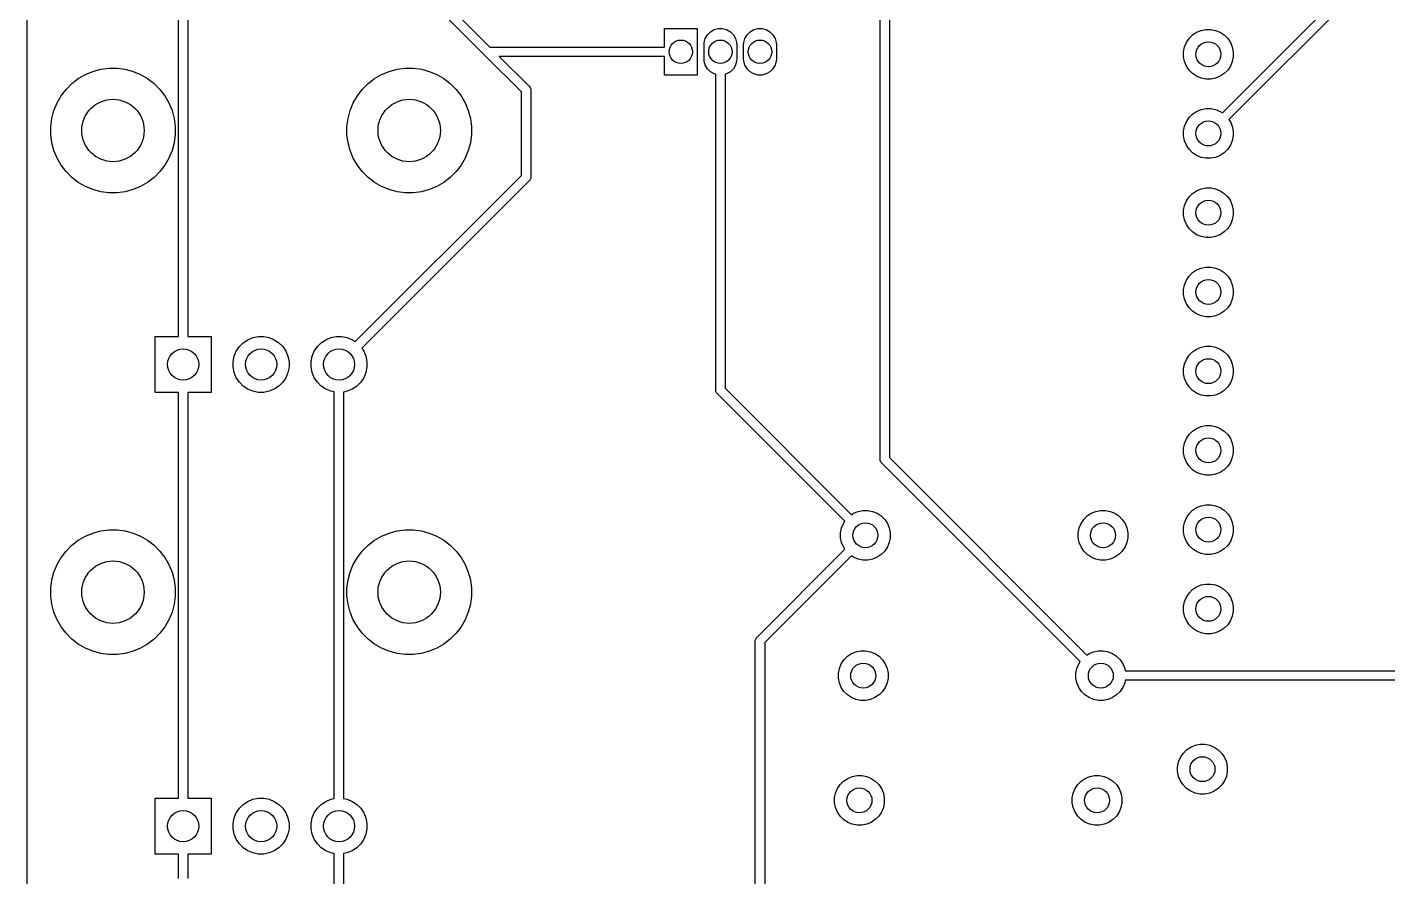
# Model space of a CAD drawing. Extents: x 119.8 to 199.8, y -185.2 to -95.2.
# Drawn here: x 119.76 to 163.39, y -148.11 to -120.88 of the extents above; entities that cross this region are included whole.
import ezdxf

# ---------------------------------------------------------------- set-up
doc = ezdxf.new("R2010")
doc.units = 0
doc.layers.add('BLACK', color=7, linetype='CONTINUOUS')

msp = doc.modelspace()

# ---------------------------------------------------------------- linework, layer by layer
at = {"layer": 'BLACK', "linetype": 'CONTINUOUS'}
for p, q in [((119.7556, -185.1644), (119.7556, -95.1644)), ((158.082426, -123.625441), (164.596641, -117.111226)), ((164.808773, -117.323358), (158.294558, -123.837573)), ((124.6082, -130.7894), (124.6082, -117.7894)), ((124.9082, -117.7894), (124.9082, -130.7894)), ((134.424534, -121.770466), (130.274175, -117.620107)), ((130.486307, -117.407975), (134.592732, -121.5144)), ((147.1056, -134.7344), (147.1056, -120.10313)), ((147.4056, -120.40313), (147.4056, -134.672268)), ((140.1906, -121.5144), (140.1906, -120.9144)), ((140.1906, -120.9144), (141.2406, -120.9144)), ((141.2406, -120.9144), (141.2406, -122.4144)), ((141.465091, -121.370874), (141.500563, -121.238491)), ((141.500563, -121.238491), (141.569089, -121.1198)), ((141.569089, -121.1198), (141.666, -121.022889)), ((141.666, -121.022889), (141.784691, -120.954363)), ((141.784691, -120.954363), (141.917074, -120.918891)), ((141.917074, -120.918891), (142.054126, -120.918891)), ((142.054126, -120.918891), (142.186509, -120.954363)), ((142.186509, -120.954363), (142.3052, -121.022889)), ((142.3052, -121.022889), (142.402111, -121.1198)), ((142.402111, -121.1198), (142.470637, -121.238491)), ((142.470637, -121.238491), (142.506109, -121.370874)), ((142.735091, -121.370874), (142.770563, -121.238491)), ((142.770563, -121.238491), (142.839089, -121.1198)), ((142.839089, -121.1198), (142.936, -121.022889)), ((142.936, -121.022889), (143.054691, -120.954363)), ((143.054691, -120.954363), (143.187074, -120.918891)), ((143.187074, -120.918891), (143.324126, -120.918891)), ((143.324126, -120.918891), (143.456509, -120.954363)), ((143.456509, -120.954363), (143.5752, -121.022889)), ((143.5752, -121.022889), (143.672111, -121.1198)), ((143.672111, -121.1198), (143.740637, -121.238491)), ((143.740637, -121.238491), (143.776109, -121.370874)), ((156.930063, -121.367283), (157.017192, -121.236885)), ((157.017192, -121.236885), (157.128085, -121.125992)), ((157.128085, -121.125992), (157.258483, -121.038863)), ((157.258483, -121.038863), (157.403372, -120.978848)), ((157.403372, -120.978848), (157.557186, -120.948252)), ((157.557186, -120.948252), (157.714014, -120.948252)), ((157.714014, -120.948252), (157.867828, -120.978848)), ((157.867828, -120.978848), (158.012717, -121.038863)), ((158.012717, -121.038863), (158.143115, -121.125992)), ((158.143115, -121.125992), (158.254008, -121.236885)), ((158.254008, -121.236885), (158.341137, -121.367283)), ((134.592732, -121.5144), (140.1906, -121.5144)), ((141.4606, -121.4394), (141.465091, -121.370874)), ((141.4606, -121.8894), (141.4606, -121.4394)), ((142.506109, -121.370874), (142.5106, -121.4394)), ((142.5106, -121.4394), (142.5106, -121.8894)), ((142.7306, -121.4394), (142.735091, -121.370874)), ((142.7306, -121.8894), (142.7306, -121.4394)), ((143.776109, -121.370874), (143.7806, -121.4394)), ((143.7806, -121.4394), (143.7806, -121.8894)), ((156.839452, -121.665986), (156.870048, -121.512172)), ((156.839452, -121.822814), (156.839452, -121.665986)), ((156.870048, -121.512172), (156.930063, -121.367283)), ((158.341137, -121.367283), (158.401152, -121.512172)), ((158.401152, -121.512172), (158.431748, -121.665986)), ((158.431748, -121.665986), (158.431748, -121.822814)), ((135.6056, -122.951532), (134.424534, -121.770466)), ((140.1906, -121.8144), (134.892732, -121.8144)), ((134.892732, -121.8144), (135.861666, -122.783334)), ((140.1906, -122.4144), (140.1906, -121.8144)), ((141.465091, -121.957926), (141.4606, -121.8894)), ((141.500563, -122.090309), (141.465091, -121.957926)), ((141.569089, -122.209), (141.500563, -122.090309)), ((142.470637, -122.090309), (142.402111, -122.209)), ((142.506109, -121.957926), (142.470637, -122.090309)), ((142.5106, -121.8894), (142.506109, -121.957926)), ((142.735091, -121.957926), (142.7306, -121.8894)), ((142.770563, -122.090309), (142.735091, -121.957926)), ((142.839089, -122.209), (142.770563, -122.090309)), ((143.740637, -122.090309), (143.672111, -122.209)), ((143.776109, -121.957926), (143.740637, -122.090309)), ((143.7806, -121.8894), (143.776109, -121.957926)), ((156.870048, -121.976628), (156.839452, -121.822814)), ((156.930063, -122.121517), (156.870048, -121.976628)), ((157.017192, -122.251915), (156.930063, -122.121517)), ((158.341137, -122.121517), (158.254008, -122.251915)), ((158.401152, -121.976628), (158.341137, -122.121517)), ((158.431748, -121.822814), (158.401152, -121.976628)), ((121.186908, -122.68572), (121.39446, -122.526461)), ((121.39446, -122.526461), (121.621023, -122.395655)), ((121.621023, -122.395655), (121.862721, -122.29554)), ((121.862721, -122.29554), (122.115419, -122.227829)), ((122.115419, -122.227829), (122.374794, -122.193682)), ((122.374794, -122.193682), (122.636406, -122.193682)), ((122.636406, -122.193682), (122.895781, -122.227829)), ((122.895781, -122.227829), (123.148479, -122.29554)), ((123.148479, -122.29554), (123.390177, -122.395655)), ((123.390177, -122.395655), (123.61674, -122.526461)), ((123.61674, -122.526461), (123.824292, -122.68572)), ((130.686908, -122.68572), (130.89446, -122.526461)), ((130.89446, -122.526461), (131.121023, -122.395655)), ((131.121023, -122.395655), (131.362721, -122.29554)), ((131.362721, -122.29554), (131.615419, -122.227829)), ((131.615419, -122.227829), (131.874794, -122.193682)), ((131.874794, -122.193682), (132.136406, -122.193682)), ((132.136406, -122.193682), (132.395781, -122.227829)), ((132.395781, -122.227829), (132.648479, -122.29554)), ((132.648479, -122.29554), (132.890177, -122.395655)), ((132.890177, -122.395655), (133.11674, -122.526461)), ((133.11674, -122.526461), (133.324292, -122.68572)), ((141.2406, -122.4144), (140.1906, -122.4144)), ((141.666, -122.305911), (141.569089, -122.209)), ((141.784691, -122.374437), (141.666, -122.305911)), ((141.8356, -122.388078), (141.784691, -122.374437)), ((141.8356, -132.5144), (141.8356, -122.388078)), ((142.186509, -122.374437), (142.1356, -122.388078)), ((142.1356, -122.388078), (142.1356, -132.452268)), ((142.3052, -122.305911), (142.186509, -122.374437)), ((142.402111, -122.209), (142.3052, -122.305911)), ((142.936, -122.305911), (142.839089, -122.209)), ((143.054691, -122.374437), (142.936, -122.305911)), ((143.187074, -122.409909), (143.054691, -122.374437)), ((143.324126, -122.409909), (143.187074, -122.409909)), ((143.456509, -122.374437), (143.324126, -122.409909)), ((143.5752, -122.305911), (143.456509, -122.374437)), ((143.672111, -122.209), (143.5752, -122.305911)), ((157.128085, -122.362808), (157.017192, -122.251915)), ((157.258483, -122.449937), (157.128085, -122.362808)), ((157.403372, -122.509952), (157.258483, -122.449937)), ((157.557186, -122.540548), (157.403372, -122.509952)), ((157.714014, -122.540548), (157.557186, -122.540548)), ((157.867828, -122.509952), (157.714014, -122.540548)), ((158.012717, -122.449937), (157.867828, -122.509952)), ((158.143115, -122.362808), (158.012717, -122.449937)), ((158.254008, -122.251915), (158.143115, -122.362808)), ((120.842661, -123.07826), (121.00192, -122.870708)), ((121.00192, -122.870708), (121.186908, -122.68572)), ((123.824292, -122.68572), (124.00928, -122.870708)), ((124.00928, -122.870708), (124.168539, -123.07826)), ((130.342661, -123.07826), (130.50192, -122.870708)), ((130.50192, -122.870708), (130.686908, -122.68572)), ((133.324292, -122.68572), (133.50928, -122.870708)), ((133.50928, -122.870708), (133.668539, -123.07826)), ((135.6056, -125.627268), (135.6056, -122.951532)), ((135.861666, -122.783334), (135.880321, -122.806065)), ((135.880321, -122.806065), (135.89344, -122.837739)), ((135.89344, -122.837739), (135.902718, -122.860136)), ((135.902718, -122.860136), (135.9056, -122.8894)), ((135.9056, -122.8894), (135.9056, -125.6894)), ((120.61174, -123.546521), (120.711855, -123.304823)), ((120.711855, -123.304823), (120.842661, -123.07826)), ((124.168539, -123.07826), (124.299345, -123.304823)), ((124.299345, -123.304823), (124.39946, -123.546521)), ((130.11174, -123.546521), (130.211855, -123.304823)), ((130.211855, -123.304823), (130.342661, -123.07826)), ((133.668539, -123.07826), (133.799345, -123.304823)), ((133.799345, -123.304823), (133.89946, -123.546521)), ((120.509882, -124.058594), (120.544029, -123.799219)), ((120.544029, -123.799219), (120.61174, -123.546521)), ((124.39946, -123.546521), (124.467171, -123.799219)), ((124.467171, -123.799219), (124.501318, -124.058594)), ((130.009882, -124.058594), (130.044029, -123.799219)), ((130.044029, -123.799219), (130.11174, -123.546521)), ((133.89946, -123.546521), (133.967171, -123.799219)), ((133.967171, -123.799219), (134.001318, -124.058594)), ((156.870048, -124.052172), (156.930063, -123.907283)), ((156.930063, -123.907283), (157.017192, -123.776885)), ((157.017192, -123.776885), (157.128085, -123.665992)), ((157.128085, -123.665992), (157.258483, -123.578863)), ((157.258483, -123.578863), (157.403372, -123.518848)), ((157.403372, -123.518848), (157.557186, -123.488252)), ((157.557186, -123.488252), (157.714014, -123.488252)), ((157.714014, -123.488252), (157.867828, -123.518848)), ((157.867828, -123.518848), (158.012717, -123.578863)), ((158.012717, -123.578863), (158.082426, -123.625441)), ((158.294558, -123.837573), (158.341137, -123.907283)), ((158.341137, -123.907283), (158.401152, -124.052172)), ((120.509882, -124.320206), (120.509882, -124.058594)), ((120.544029, -124.579581), (120.509882, -124.320206)), ((124.501318, -124.320206), (124.467171, -124.579581)), ((124.501318, -124.058594), (124.501318, -124.320206)), ((130.009882, -124.320206), (130.009882, -124.058594)), ((130.044029, -124.579581), (130.009882, -124.320206)), ((134.001318, -124.320206), (133.967171, -124.579581)), ((134.001318, -124.058594), (134.001318, -124.320206)), ((156.839452, -124.205986), (156.870048, -124.052172)), ((156.839452, -124.362814), (156.839452, -124.205986)), ((158.401152, -124.052172), (158.431748, -124.205986)), ((158.431748, -124.205986), (158.431748, -124.362814)), ((120.61174, -124.832279), (120.544029, -124.579581)), ((124.467171, -124.579581), (124.39946, -124.832279)), ((130.11174, -124.832279), (130.044029, -124.579581)), ((133.967171, -124.579581), (133.89946, -124.832279)), ((156.870048, -124.516628), (156.839452, -124.362814)), ((156.930063, -124.661517), (156.870048, -124.516628)), ((157.017192, -124.791915), (156.930063, -124.661517)), ((158.341137, -124.661517), (158.254008, -124.791915)), ((158.401152, -124.516628), (158.341137, -124.661517)), ((158.431748, -124.362814), (158.401152, -124.516628)), ((120.711855, -125.073977), (120.61174, -124.832279)), ((120.842661, -125.30054), (120.711855, -125.073977)), ((124.299345, -125.073977), (124.168539, -125.30054)), ((124.39946, -124.832279), (124.299345, -125.073977)), ((130.211855, -125.073977), (130.11174, -124.832279)), ((130.342661, -125.30054), (130.211855, -125.073977)), ((133.799345, -125.073977), (133.668539, -125.30054)), ((133.89946, -124.832279), (133.799345, -125.073977)), ((157.128085, -124.902808), (157.017192, -124.791915)), ((157.258483, -124.989937), (157.128085, -124.902808)), ((157.403372, -125.049952), (157.258483, -124.989937)), ((157.557186, -125.080548), (157.403372, -125.049952)), ((157.714014, -125.080548), (157.557186, -125.080548)), ((157.867828, -125.049952), (157.714014, -125.080548)), ((158.012717, -124.989937), (157.867828, -125.049952)), ((158.143115, -124.902808), (158.012717, -124.989937)), ((158.254008, -124.791915), (158.143115, -124.902808)), ((121.00192, -125.508092), (120.842661, -125.30054)), ((121.186908, -125.69308), (121.00192, -125.508092)), ((124.00928, -125.508092), (123.824292, -125.69308)), ((124.168539, -125.30054), (124.00928, -125.508092)), ((130.274175, -130.958692), (135.6056, -125.627268)), ((130.50192, -125.508092), (130.342661, -125.30054)), ((130.686908, -125.69308), (130.50192, -125.508092)), ((133.50928, -125.508092), (133.324292, -125.69308)), ((133.668539, -125.30054), (133.50928, -125.508092)), ((121.39446, -125.852339), (121.186908, -125.69308)), ((121.621023, -125.983145), (121.39446, -125.852339)), ((121.862721, -126.08326), (121.621023, -125.983145)), ((122.115419, -126.150971), (121.862721, -126.08326)), ((123.148479, -126.08326), (122.895781, -126.150971)), ((123.390177, -125.983145), (123.148479, -126.08326)), ((123.61674, -125.852339), (123.390177, -125.983145)), ((123.824292, -125.69308), (123.61674, -125.852339)), ((135.861666, -125.795466), (130.486307, -131.170824)), ((130.89446, -125.852339), (130.686908, -125.69308)), ((131.121023, -125.983145), (130.89446, -125.852339)), ((131.362721, -126.08326), (131.121023, -125.983145)), ((131.615419, -126.150971), (131.362721, -126.08326)), ((132.648479, -126.08326), (132.395781, -126.150971)), ((132.890177, -125.983145), (132.648479, -126.08326)), ((133.11674, -125.852339), (132.890177, -125.983145)), ((133.324292, -125.69308), (133.11674, -125.852339)), ((135.880321, -125.772736), (135.861666, -125.795466)), ((135.902718, -125.718663), (135.880321, -125.772736)), ((135.9056, -125.6894), (135.902718, -125.718663)), ((157.258483, -126.118863), (157.403372, -126.058848)), ((157.403372, -126.058848), (157.557186, -126.028252)), ((157.557186, -126.028252), (157.714014, -126.028252)), ((157.714014, -126.028252), (157.867828, -126.058848)), ((157.867828, -126.058848), (158.012717, -126.118863)), ((122.374794, -126.185118), (122.115419, -126.150971)), ((122.636406, -126.185118), (122.374794, -126.185118)), ((122.895781, -126.150971), (122.636406, -126.185118)), ((131.874794, -126.185118), (131.615419, -126.150971)), ((132.136406, -126.185118), (131.874794, -126.185118)), ((132.395781, -126.150971), (132.136406, -126.185118)), ((156.870048, -126.592172), (156.930063, -126.447283)), ((156.930063, -126.447283), (157.017192, -126.316885)), ((157.017192, -126.316885), (157.128085, -126.205992)), ((157.128085, -126.205992), (157.258483, -126.118863)), ((158.012717, -126.118863), (158.143115, -126.205992)), ((158.143115, -126.205992), (158.254008, -126.316885)), ((158.254008, -126.316885), (158.341137, -126.447283)), ((158.341137, -126.447283), (158.401152, -126.592172)), ((156.839452, -126.745986), (156.870048, -126.592172)), ((156.839452, -126.902814), (156.839452, -126.745986)), ((156.870048, -127.056628), (156.839452, -126.902814)), ((158.401152, -126.592172), (158.431748, -126.745986)), ((158.431748, -126.902814), (158.401152, -127.056628)), ((158.431748, -126.745986), (158.431748, -126.902814)), ((156.930063, -127.201517), (156.870048, -127.056628)), ((157.017192, -127.331915), (156.930063, -127.201517)), ((157.128085, -127.442808), (157.017192, -127.331915)), ((158.254008, -127.331915), (158.143115, -127.442808)), ((158.341137, -127.201517), (158.254008, -127.331915)), ((158.401152, -127.056628), (158.341137, -127.201517)), ((157.258483, -127.529937), (157.128085, -127.442808)), ((157.403372, -127.589952), (157.258483, -127.529937)), ((157.557186, -127.620548), (157.403372, -127.589952)), ((157.714014, -127.620548), (157.557186, -127.620548)), ((157.867828, -127.589952), (157.714014, -127.620548)), ((158.012717, -127.529937), (157.867828, -127.589952)), ((158.143115, -127.442808), (158.012717, -127.529937)), ((157.128085, -128.745992), (157.258483, -128.658863)), ((157.258483, -128.658863), (157.403372, -128.598848)), ((157.403372, -128.598848), (157.557186, -128.568252)), ((157.557186, -128.568252), (157.714014, -128.568252)), ((157.714014, -128.568252), (157.867828, -128.598848)), ((157.867828, -128.598848), (158.012717, -128.658863)), ((158.012717, -128.658863), (158.143115, -128.745992)), ((156.839452, -129.285986), (156.870048, -129.132172)), ((156.870048, -129.132172), (156.930063, -128.987283)), ((156.930063, -128.987283), (157.017192, -128.856885)), ((157.017192, -128.856885), (157.128085, -128.745992)), ((158.143115, -128.745992), (158.254008, -128.856885)), ((158.254008, -128.856885), (158.341137, -128.987283)), ((158.341137, -128.987283), (158.401152, -129.132172)), ((158.401152, -129.132172), (158.431748, -129.285986)), ((156.839452, -129.442814), (156.839452, -129.285986)), ((156.870048, -129.596628), (156.839452, -129.442814)), ((158.431748, -129.442814), (158.401152, -129.596628)), ((158.431748, -129.285986), (158.431748, -129.442814)), ((156.930063, -129.741517), (156.870048, -129.596628)), ((157.017192, -129.871915), (156.930063, -129.741517)), ((157.128085, -129.982808), (157.017192, -129.871915)), ((157.258483, -130.069937), (157.128085, -129.982808)), ((158.143115, -129.982808), (158.012717, -130.069937)), ((158.254008, -129.871915), (158.143115, -129.982808)), ((158.341137, -129.741517), (158.254008, -129.871915)), ((158.401152, -129.596628), (158.341137, -129.741517)), ((157.403372, -130.129952), (157.258483, -130.069937)), ((157.557186, -130.160548), (157.403372, -130.129952)), ((157.714014, -130.160548), (157.557186, -130.160548)), ((157.867828, -130.129952), (157.714014, -130.160548)), ((158.012717, -130.069937), (157.867828, -130.129952)), ((123.8556, -132.5894), (123.8556, -130.7894)), ((123.8556, -130.7894), (124.6082, -130.7894)), ((124.9082, -130.7894), (125.6556, -130.7894)), ((125.6556, -130.7894), (125.6556, -132.5894)), ((126.684646, -130.993691), (126.831343, -130.895671)), ((126.831343, -130.895671), (126.994344, -130.828154)), ((126.994344, -130.828154), (127.167385, -130.793734)), ((127.167385, -130.793734), (127.343815, -130.793734)), ((127.343815, -130.793734), (127.516856, -130.828154)), ((127.516856, -130.828154), (127.679857, -130.895671)), ((127.679857, -130.895671), (127.826554, -130.993691)), ((129.184646, -130.993691), (129.331343, -130.895671)), ((129.331343, -130.895671), (129.494344, -130.828154)), ((129.494344, -130.828154), (129.667385, -130.793734)), ((129.667385, -130.793734), (129.843815, -130.793734)), ((129.843815, -130.793734), (130.016856, -130.828154)), ((130.016856, -130.828154), (130.179857, -130.895671)), ((130.179857, -130.895671), (130.274175, -130.958692)), ((126.394354, -131.428144), (126.461871, -131.265143)), ((126.461871, -131.265143), (126.559891, -131.118446)), ((126.559891, -131.118446), (126.684646, -130.993691)), ((127.826554, -130.993691), (127.951309, -131.118446)), ((127.951309, -131.118446), (128.049329, -131.265143)), ((128.049329, -131.265143), (128.116846, -131.428144)), ((128.894354, -131.428144), (128.961871, -131.265143)), ((128.961871, -131.265143), (129.059891, -131.118446)), ((129.059891, -131.118446), (129.184646, -130.993691)), ((130.486307, -131.170824), (130.549329, -131.265143)), ((130.549329, -131.265143), (130.616846, -131.428144)), ((157.017192, -131.396885), (157.128085, -131.285992)), ((157.128085, -131.285992), (157.258483, -131.198863)), ((157.258483, -131.198863), (157.403372, -131.138848)), ((157.403372, -131.138848), (157.557186, -131.108252)), ((157.557186, -131.108252), (157.714014, -131.108252)), ((157.714014, -131.108252), (157.867828, -131.138848)), ((157.867828, -131.138848), (158.012717, -131.198863)), ((158.012717, -131.198863), (158.143115, -131.285992)), ((158.143115, -131.285992), (158.254008, -131.396885)), ((126.359934, -131.601185), (126.394354, -131.428144)), ((126.359934, -131.777615), (126.359934, -131.601185)), ((128.116846, -131.428144), (128.151266, -131.601185)), ((128.151266, -131.601185), (128.151266, -131.777615)), ((128.859934, -131.601185), (128.894354, -131.428144)), ((128.859934, -131.777615), (128.859934, -131.601185)), ((130.616846, -131.428144), (130.651266, -131.601185)), ((130.651266, -131.601185), (130.651266, -131.777615)), ((156.839452, -131.825986), (156.870048, -131.672172)), ((156.870048, -131.672172), (156.930063, -131.527283)), ((156.930063, -131.527283), (157.017192, -131.396885)), ((158.254008, -131.396885), (158.341137, -131.527283)), ((158.341137, -131.527283), (158.401152, -131.672172)), ((158.401152, -131.672172), (158.431748, -131.825986)), ((126.394354, -131.950656), (126.359934, -131.777615)), ((126.461871, -132.113657), (126.394354, -131.950656)), ((126.559891, -132.260354), (126.461871, -132.113657)), ((128.049329, -132.113657), (127.951309, -132.260354)), ((128.116846, -131.950656), (128.049329, -132.113657)), ((128.151266, -131.777615), (128.116846, -131.950656)), ((128.894354, -131.950656), (128.859934, -131.777615)), ((128.961871, -132.113657), (128.894354, -131.950656)), ((129.059891, -132.260354), (128.961871, -132.113657)), ((130.549329, -132.113657), (130.451309, -132.260354)), ((130.616846, -131.950656), (130.549329, -132.113657)), ((130.651266, -131.777615), (130.616846, -131.950656)), ((156.839452, -131.982814), (156.839452, -131.825986)), ((156.870048, -132.136628), (156.839452, -131.982814)), ((156.930063, -132.281517), (156.870048, -132.136628)), ((158.401152, -132.136628), (158.341137, -132.281517)), ((158.431748, -131.982814), (158.401152, -132.136628)), ((158.431748, -131.825986), (158.431748, -131.982814)), ((124.6082, -132.5894), (123.8556, -132.5894)), ((124.6082, -145.5894), (124.6082, -132.5894)), ((125.6556, -132.5894), (124.9082, -132.5894)), ((124.9082, -132.5894), (124.9082, -145.5894)), ((126.684646, -132.385109), (126.559891, -132.260354)), ((126.831343, -132.483129), (126.684646, -132.385109)), ((126.994344, -132.550646), (126.831343, -132.483129)), ((127.167385, -132.585066), (126.994344, -132.550646)), ((127.343815, -132.585066), (127.167385, -132.585066)), ((127.516856, -132.550646), (127.343815, -132.585066)), ((127.679857, -132.483129), (127.516856, -132.550646)), ((127.826554, -132.385109), (127.679857, -132.483129)), ((127.951309, -132.260354), (127.826554, -132.385109)), ((129.184646, -132.385109), (129.059891, -132.260354)), ((129.331343, -132.483129), (129.184646, -132.385109)), ((129.494344, -132.550646), (129.331343, -132.483129)), ((129.603, -132.572259), (129.494344, -132.550646)), ((129.603, -145.60654), (129.603, -132.572259)), ((130.016856, -132.550646), (129.903, -132.573293)), ((129.903, -132.573293), (129.903, -145.605506)), ((130.179857, -132.483129), (130.016856, -132.550646)), ((130.326554, -132.385109), (130.179857, -132.483129)), ((130.451309, -132.260354), (130.326554, -132.385109)), ((141.838482, -132.543663), (141.8356, -132.5144)), ((141.860879, -132.597735), (141.838482, -132.543663)), ((141.879534, -132.620466), (141.860879, -132.597735)), ((145.976641, -136.717573), (141.879534, -132.620466)), ((142.1356, -132.452268), (146.188773, -136.505441)), ((157.017192, -132.411915), (156.930063, -132.281517)), ((157.128085, -132.522808), (157.017192, -132.411915)), ((157.258483, -132.609937), (157.128085, -132.522808)), ((157.403372, -132.669952), (157.258483, -132.609937)), ((158.012717, -132.609937), (157.867828, -132.669952)), ((158.143115, -132.522808), (158.012717, -132.609937)), ((158.254008, -132.411915), (158.143115, -132.522808)), ((158.341137, -132.281517), (158.254008, -132.411915)), ((157.557186, -132.700548), (157.403372, -132.669952)), ((157.714014, -132.700548), (157.557186, -132.700548)), ((157.867828, -132.669952), (157.714014, -132.700548)), ((156.930063, -134.067283), (157.017192, -133.936885)), ((157.017192, -133.936885), (157.128085, -133.825992)), ((157.128085, -133.825992), (157.258483, -133.738863)), ((157.258483, -133.738863), (157.403372, -133.678848)), ((157.403372, -133.678848), (157.557186, -133.648252)), ((157.557186, -133.648252), (157.714014, -133.648252)), ((157.714014, -133.648252), (157.867828, -133.678848)), ((157.867828, -133.678848), (158.012717, -133.738863)), ((158.012717, -133.738863), (158.143115, -133.825992)), ((158.143115, -133.825992), (158.254008, -133.936885)), ((158.254008, -133.936885), (158.341137, -134.067283)), ((156.839452, -134.365986), (156.870048, -134.212172)), ((156.839452, -134.522814), (156.839452, -134.365986)), ((156.870048, -134.212172), (156.930063, -134.067283)), ((158.341137, -134.067283), (158.401152, -134.212172)), ((158.401152, -134.212172), (158.431748, -134.365986)), ((158.431748, -134.365986), (158.431748, -134.522814)), ((147.108482, -134.763663), (147.1056, -134.7344)), ((147.130879, -134.817735), (147.108482, -134.763663)), ((147.149534, -134.840466), (147.130879, -134.817735)), ((147.4056, -134.672268), (153.738773, -141.005441)), ((156.870048, -134.676628), (156.839452, -134.522814)), ((156.930063, -134.821517), (156.870048, -134.676628)), ((157.017192, -134.951915), (156.930063, -134.821517)), ((158.341137, -134.821517), (158.254008, -134.951915)), ((158.401152, -134.676628), (158.341137, -134.821517)), ((158.431748, -134.522814), (158.401152, -134.676628)), ((153.526641, -141.217573), (147.149534, -134.840466)), ((157.128085, -135.062808), (157.017192, -134.951915)), ((157.258483, -135.149937), (157.128085, -135.062808)), ((157.403372, -135.209952), (157.258483, -135.149937)), ((157.557186, -135.240548), (157.403372, -135.209952)), ((157.714014, -135.240548), (157.557186, -135.240548)), ((157.867828, -135.209952), (157.714014, -135.240548)), ((158.012717, -135.149937), (157.867828, -135.209952)), ((158.143115, -135.062808), (158.012717, -135.149937)), ((158.254008, -134.951915), (158.143115, -135.062808)), ((146.188773, -136.505441), (146.258483, -136.458863)), ((146.258483, -136.458863), (146.403372, -136.398848)), ((146.403372, -136.398848), (146.557186, -136.368252)), ((146.557186, -136.368252), (146.714014, -136.368252)), ((146.714014, -136.368252), (146.867828, -136.398848)), ((146.867828, -136.398848), (147.012717, -136.458863)), ((147.012717, -136.458863), (147.143115, -136.545992)), ((147.143115, -136.545992), (147.254008, -136.656885)), ((153.637192, -136.656885), (153.748085, -136.545992)), ((153.748085, -136.545992), (153.878483, -136.458863)), ((153.878483, -136.458863), (154.023372, -136.398848)), ((154.023372, -136.398848), (154.177186, -136.368252)), ((154.177186, -136.368252), (154.334014, -136.368252)), ((154.334014, -136.368252), (154.487828, -136.398848)), ((154.487828, -136.398848), (154.632717, -136.458863)), ((154.632717, -136.458863), (154.763115, -136.545992)), ((154.763115, -136.545992), (154.874008, -136.656885)), ((156.930063, -136.607283), (157.017192, -136.476885)), ((157.017192, -136.476885), (157.128085, -136.365992)), ((157.128085, -136.365992), (157.258483, -136.278863)), ((157.258483, -136.278863), (157.403372, -136.218848)), ((157.403372, -136.218848), (157.557186, -136.188252)), ((157.557186, -136.188252), (157.714014, -136.188252)), ((157.714014, -136.188252), (157.867828, -136.218848)), ((157.867828, -136.218848), (158.012717, -136.278863)), ((158.012717, -136.278863), (158.143115, -136.365992)), ((158.143115, -136.365992), (158.254008, -136.476885)), ((158.254008, -136.476885), (158.341137, -136.607283)), ((122.115419, -137.027829), (122.374794, -136.993682)), ((122.374794, -136.993682), (122.636406, -136.993682)), ((122.636406, -136.993682), (122.895781, -137.027829)), ((131.615419, -137.027829), (131.874794, -136.993682)), ((131.874794, -136.993682), (132.136406, -136.993682)), ((132.136406, -136.993682), (132.395781, -137.027829)), ((145.839452, -137.085986), (145.870048, -136.932172)), ((145.870048, -136.932172), (145.930063, -136.787283)), ((145.930063, -136.787283), (145.976641, -136.717573)), ((147.254008, -136.656885), (147.341137, -136.787283)), ((147.341137, -136.787283), (147.401152, -136.932172)), ((147.401152, -136.932172), (147.431748, -137.085986)), ((153.459452, -137.085986), (153.490048, -136.932172)), ((153.490048, -136.932172), (153.550063, -136.787283)), ((153.550063, -136.787283), (153.637192, -136.656885)), ((154.874008, -136.656885), (154.961137, -136.787283)), ((154.961137, -136.787283), (155.021152, -136.932172)), ((155.021152, -136.932172), (155.051748, -137.085986)), ((156.839452, -136.905986), (156.870048, -136.752172)), ((156.839452, -137.062814), (156.839452, -136.905986)), ((156.870048, -136.752172), (156.930063, -136.607283)), ((158.341137, -136.607283), (158.401152, -136.752172)), ((158.401152, -136.752172), (158.431748, -136.905986)), ((158.431748, -136.905986), (158.431748, -137.062814)), ((121.186908, -137.48572), (121.39446, -137.326461)), ((121.39446, -137.326461), (121.621023, -137.195655)), ((121.621023, -137.195655), (121.862721, -137.09554)), ((121.862721, -137.09554), (122.115419, -137.027829)), ((122.895781, -137.027829), (123.148479, -137.09554)), ((123.148479, -137.09554), (123.390177, -137.195655)), ((123.390177, -137.195655), (123.61674, -137.326461)), ((123.61674, -137.326461), (123.824292, -137.48572)), ((130.686908, -137.48572), (130.89446, -137.326461)), ((130.89446, -137.326461), (131.121023, -137.195655)), ((131.121023, -137.195655), (131.362721, -137.09554)), ((131.362721, -137.09554), (131.615419, -137.027829)), ((132.395781, -137.027829), (132.648479, -137.09554)), ((132.648479, -137.09554), (132.890177, -137.195655)), ((132.890177, -137.195655), (133.11674, -137.326461)), ((133.11674, -137.326461), (133.324292, -137.48572)), ((145.839452, -137.242814), (145.839452, -137.085986)), ((145.870048, -137.396628), (145.839452, -137.242814)), ((145.930063, -137.541517), (145.870048, -137.396628)), ((147.401152, -137.396628), (147.341137, -137.541517)), ((147.431748, -137.242814), (147.401152, -137.396628)), ((147.431748, -137.085986), (147.431748, -137.242814)), ((153.459452, -137.242814), (153.459452, -137.085986)), ((153.490048, -137.396628), (153.459452, -137.242814)), ((153.550063, -137.541517), (153.490048, -137.396628)), ((155.021152, -137.396628), (154.961137, -137.541517)), ((155.051748, -137.242814), (155.021152, -137.396628)), ((155.051748, -137.085986), (155.051748, -137.242814)), ((156.870048, -137.216628), (156.839452, -137.062814)), ((156.930063, -137.361517), (156.870048, -137.216628)), ((157.017192, -137.491915), (156.930063, -137.361517)), ((158.341137, -137.361517), (158.254008, -137.491915)), ((158.401152, -137.216628), (158.341137, -137.361517)), ((158.431748, -137.062814), (158.401152, -137.216628)), ((120.711855, -138.104823), (120.842661, -137.87826)), ((120.842661, -137.87826), (121.00192, -137.670708)), ((121.00192, -137.670708), (121.186908, -137.48572)), ((123.824292, -137.48572), (124.00928, -137.670708)), ((124.00928, -137.670708), (124.168539, -137.87826)), ((124.168539, -137.87826), (124.299345, -138.104823)), ((130.211855, -138.104823), (130.342661, -137.87826)), ((130.342661, -137.87826), (130.50192, -137.670708)), ((130.50192, -137.670708), (130.686908, -137.48572)), ((133.324292, -137.48572), (133.50928, -137.670708)), ((133.50928, -137.670708), (133.668539, -137.87826)), ((133.668539, -137.87826), (133.799345, -138.104823)), ((143.149534, -140.438334), (145.976641, -137.611226)), ((146.188773, -137.823358), (143.4056, -140.606532)), ((145.976641, -137.611226), (145.930063, -137.541517)), ((146.258483, -137.869937), (146.188773, -137.823358)), ((146.403372, -137.929952), (146.258483, -137.869937)), ((147.012717, -137.869937), (146.867828, -137.929952)), ((147.143115, -137.782808), (147.012717, -137.869937)), ((147.254008, -137.671915), (147.143115, -137.782808)), ((147.341137, -137.541517), (147.254008, -137.671915)), ((153.637192, -137.671915), (153.550063, -137.541517)), ((153.748085, -137.782808), (153.637192, -137.671915)), ((153.878483, -137.869937), (153.748085, -137.782808)), ((154.023372, -137.929952), (153.878483, -137.869937)), ((154.632717, -137.869937), (154.487828, -137.929952)), ((154.763115, -137.782808), (154.632717, -137.869937)), ((154.874008, -137.671915), (154.763115, -137.782808)), ((154.961137, -137.541517), (154.874008, -137.671915)), ((157.128085, -137.602808), (157.017192, -137.491915)), ((157.258483, -137.689937), (157.128085, -137.602808)), ((157.403372, -137.749952), (157.258483, -137.689937)), ((157.557186, -137.780548), (157.403372, -137.749952)), ((157.714014, -137.780548), (157.557186, -137.780548)), ((157.867828, -137.749952), (157.714014, -137.780548)), ((158.012717, -137.689937), (157.867828, -137.749952)), ((158.143115, -137.602808), (158.012717, -137.689937)), ((158.254008, -137.491915), (158.143115, -137.602808)), ((120.61174, -138.346521), (120.711855, -138.104823)), ((124.299345, -138.104823), (124.39946, -138.346521)), ((130.11174, -138.346521), (130.211855, -138.104823)), ((133.799345, -138.104823), (133.89946, -138.346521)), ((146.557186, -137.960548), (146.403372, -137.929952)), ((146.714014, -137.960548), (146.557186, -137.960548)), ((146.867828, -137.929952), (146.714014, -137.960548)), ((154.177186, -137.960548), (154.023372, -137.929952)), ((154.334014, -137.960548), (154.177186, -137.960548)), ((154.487828, -137.929952), (154.334014, -137.960548)), ((120.509882, -138.858594), (120.544029, -138.599219)), ((120.544029, -138.599219), (120.61174, -138.346521)), ((124.39946, -138.346521), (124.467171, -138.599219)), ((124.467171, -138.599219), (124.501318, -138.858594)), ((130.009882, -138.858594), (130.044029, -138.599219)), ((130.044029, -138.599219), (130.11174, -138.346521)), ((133.89946, -138.346521), (133.967171, -138.599219)), ((133.967171, -138.599219), (134.001318, -138.858594)), ((157.403372, -138.758848), (157.557186, -138.728252)), ((157.557186, -138.728252), (157.714014, -138.728252)), ((157.714014, -138.728252), (157.867828, -138.758848)), ((120.509882, -139.120206), (120.509882, -138.858594)), ((120.544029, -139.379581), (120.509882, -139.120206)), ((124.501318, -139.120206), (124.467171, -139.379581)), ((124.501318, -138.858594), (124.501318, -139.120206)), ((130.009882, -139.120206), (130.009882, -138.858594)), ((130.044029, -139.379581), (130.009882, -139.120206)), ((134.001318, -139.120206), (133.967171, -139.379581)), ((134.001318, -138.858594), (134.001318, -139.120206)), ((156.870048, -139.292172), (156.930063, -139.147283)), ((156.930063, -139.147283), (157.017192, -139.016885)), ((157.017192, -139.016885), (157.128085, -138.905992)), ((157.128085, -138.905992), (157.258483, -138.818863)), ((157.258483, -138.818863), (157.403372, -138.758848)), ((157.867828, -138.758848), (158.012717, -138.818863)), ((158.012717, -138.818863), (158.143115, -138.905992)), ((158.143115, -138.905992), (158.254008, -139.016885)), ((158.254008, -139.016885), (158.341137, -139.147283)), ((158.341137, -139.147283), (158.401152, -139.292172)), ((120.61174, -139.632279), (120.544029, -139.379581)), ((124.467171, -139.379581), (124.39946, -139.632279)), ((130.11174, -139.632279), (130.044029, -139.379581)), ((133.967171, -139.379581), (133.89946, -139.632279)), ((156.839452, -139.445986), (156.870048, -139.292172)), ((156.839452, -139.602814), (156.839452, -139.445986)), ((156.870048, -139.756628), (156.839452, -139.602814)), ((158.401152, -139.292172), (158.431748, -139.445986)), ((158.431748, -139.602814), (158.401152, -139.756628)), ((158.431748, -139.445986), (158.431748, -139.602814)), ((120.711855, -139.873977), (120.61174, -139.632279)), ((120.842661, -140.10054), (120.711855, -139.873977)), ((124.299345, -139.873977), (124.168539, -140.10054)), ((124.39946, -139.632279), (124.299345, -139.873977)), ((130.211855, -139.873977), (130.11174, -139.632279)), ((130.342661, -140.10054), (130.211855, -139.873977)), ((133.799345, -139.873977), (133.668539, -140.10054)), ((133.89946, -139.632279), (133.799345, -139.873977)), ((156.930063, -139.901517), (156.870048, -139.756628)), ((157.017192, -140.031915), (156.930063, -139.901517)), ((157.128085, -140.142808), (157.017192, -140.031915)), ((158.254008, -140.031915), (158.143115, -140.142808)), ((158.341137, -139.901517), (158.254008, -140.031915)), ((158.401152, -139.756628), (158.341137, -139.901517)), ((121.00192, -140.308092), (120.842661, -140.10054)), ((121.186908, -140.49308), (121.00192, -140.308092)), ((121.39446, -140.652339), (121.186908, -140.49308)), ((123.824292, -140.49308), (123.61674, -140.652339)), ((124.00928, -140.308092), (123.824292, -140.49308)), ((124.168539, -140.10054), (124.00928, -140.308092)), ((130.50192, -140.308092), (130.342661, -140.10054)), ((130.686908, -140.49308), (130.50192, -140.308092)), ((130.89446, -140.652339), (130.686908, -140.49308)), ((133.324292, -140.49308), (133.11674, -140.652339)), ((133.50928, -140.308092), (133.324292, -140.49308)), ((133.668539, -140.10054), (133.50928, -140.308092)), ((143.108482, -140.515136), (143.117759, -140.492739)), ((143.117759, -140.492739), (143.130879, -140.461065)), ((143.130879, -140.461065), (143.149534, -140.438334)), ((157.258483, -140.229937), (157.128085, -140.142808)), ((157.403372, -140.289952), (157.258483, -140.229937)), ((157.557186, -140.320548), (157.403372, -140.289952)), ((157.714014, -140.320548), (157.557186, -140.320548)), ((157.867828, -140.289952), (157.714014, -140.320548)), ((158.012717, -140.229937), (157.867828, -140.289952)), ((158.143115, -140.142808), (158.012717, -140.229937)), ((121.621023, -140.783145), (121.39446, -140.652339)), ((121.862721, -140.88326), (121.621023, -140.783145)), ((122.115419, -140.950971), (121.862721, -140.88326)), ((123.148479, -140.88326), (122.895781, -140.950971)), ((123.390177, -140.783145), (123.148479, -140.88326)), ((123.61674, -140.652339), (123.390177, -140.783145)), ((131.121023, -140.783145), (130.89446, -140.652339)), ((131.362721, -140.88326), (131.121023, -140.783145)), ((131.615419, -140.950971), (131.362721, -140.88326)), ((132.648479, -140.88326), (132.395781, -140.950971)), ((132.890177, -140.783145), (132.648479, -140.88326)), ((133.11674, -140.652339), (132.890177, -140.783145)), ((143.1056, -140.5444), (143.108482, -140.515136)), ((143.1056, -153.179555), (143.1056, -140.5444)), ((143.4056, -140.606532), (143.4056, -153.179555)), ((146.188483, -140.958863), (146.333372, -140.898848)), ((146.333372, -140.898848), (146.487186, -140.868252)), ((146.487186, -140.868252), (146.644014, -140.868252)), ((146.644014, -140.868252), (146.797828, -140.898848)), ((146.797828, -140.898848), (146.942717, -140.958863)), ((153.808483, -140.958863), (153.953372, -140.898848)), ((153.953372, -140.898848), (154.107186, -140.868252)), ((154.107186, -140.868252), (154.264014, -140.868252)), ((154.264014, -140.868252), (154.417828, -140.898848)), ((154.417828, -140.898848), (154.562717, -140.958863)), ((122.374794, -140.985118), (122.115419, -140.950971)), ((122.636406, -140.985118), (122.374794, -140.985118)), ((122.895781, -140.950971), (122.636406, -140.985118)), ((131.874794, -140.985118), (131.615419, -140.950971)), ((132.136406, -140.985118), (131.874794, -140.985118)), ((132.395781, -140.950971), (132.136406, -140.985118)), ((145.800048, -141.432172), (145.860063, -141.287283)), ((145.860063, -141.287283), (145.947192, -141.156885)), ((145.947192, -141.156885), (146.058085, -141.045992)), ((146.058085, -141.045992), (146.188483, -140.958863)), ((146.942717, -140.958863), (147.073115, -141.045992)), ((147.073115, -141.045992), (147.184008, -141.156885)), ((147.184008, -141.156885), (147.271137, -141.287283)), ((147.271137, -141.287283), (147.331152, -141.432172)), ((153.420048, -141.432172), (153.480063, -141.287283)), ((153.480063, -141.287283), (153.526641, -141.217573)), ((153.738773, -141.005441), (153.808483, -140.958863)), ((154.562717, -140.958863), (154.693115, -141.045992)), ((154.693115, -141.045992), (154.804008, -141.156885)), ((154.804008, -141.156885), (154.891137, -141.287283)), ((154.891137, -141.287283), (154.951152, -141.432172)), ((145.769452, -141.585986), (145.800048, -141.432172)), ((145.769452, -141.742814), (145.769452, -141.585986)), ((145.800048, -141.896628), (145.769452, -141.742814)), ((147.331152, -141.432172), (147.361748, -141.585986)), ((147.361748, -141.742814), (147.331152, -141.896628)), ((147.361748, -141.585986), (147.361748, -141.742814)), ((153.389452, -141.585986), (153.420048, -141.432172)), ((153.389452, -141.742814), (153.389452, -141.585986)), ((153.420048, -141.896628), (153.389452, -141.742814)), ((154.951152, -141.432172), (154.967508, -141.5144)), ((154.967508, -141.5144), (163.7556, -141.5144)), ((145.860063, -142.041517), (145.800048, -141.896628)), ((145.947192, -142.171915), (145.860063, -142.041517)), ((146.058085, -142.282808), (145.947192, -142.171915)), ((147.184008, -142.171915), (147.073115, -142.282808)), ((147.271137, -142.041517), (147.184008, -142.171915)), ((147.331152, -141.896628), (147.271137, -142.041517)), ((153.480063, -142.041517), (153.420048, -141.896628)), ((153.567192, -142.171915), (153.480063, -142.041517)), ((153.678085, -142.282808), (153.567192, -142.171915)), ((154.804008, -142.171915), (154.693115, -142.282808)), ((154.891137, -142.041517), (154.804008, -142.171915)), ((154.951152, -141.896628), (154.891137, -142.041517)), ((154.967508, -141.8144), (154.951152, -141.896628)), ((163.693468, -141.8144), (154.967508, -141.8144)), ((146.188483, -142.369937), (146.058085, -142.282808)), ((146.333372, -142.429952), (146.188483, -142.369937)), ((146.487186, -142.460548), (146.333372, -142.429952)), ((146.644014, -142.460548), (146.487186, -142.460548)), ((146.797828, -142.429952), (146.644014, -142.460548)), ((146.942717, -142.369937), (146.797828, -142.429952)), ((147.073115, -142.282808), (146.942717, -142.369937)), ((153.808483, -142.369937), (153.678085, -142.282808)), ((153.953372, -142.429952), (153.808483, -142.369937)), ((154.107186, -142.460548), (153.953372, -142.429952)), ((154.264014, -142.460548), (154.107186, -142.460548)), ((154.417828, -142.429952), (154.264014, -142.460548)), ((154.562717, -142.369937), (154.417828, -142.429952)), ((154.693115, -142.282808), (154.562717, -142.369937)), ((156.938085, -144.045992), (157.068483, -143.958863)), ((157.068483, -143.958863), (157.213372, -143.898848)), ((157.213372, -143.898848), (157.367186, -143.868252)), ((157.367186, -143.868252), (157.524014, -143.868252)), ((157.524014, -143.868252), (157.677828, -143.898848)), ((157.677828, -143.898848), (157.822717, -143.958863)), ((157.822717, -143.958863), (157.953115, -144.045992)), ((156.680048, -144.432172), (156.740063, -144.287283)), ((156.740063, -144.287283), (156.827192, -144.156885)), ((156.827192, -144.156885), (156.938085, -144.045992)), ((157.953115, -144.045992), (158.064008, -144.156885)), ((158.064008, -144.156885), (158.151137, -144.287283)), ((158.151137, -144.287283), (158.211152, -144.432172)), ((156.649452, -144.585986), (156.680048, -144.432172)), ((156.649452, -144.742814), (156.649452, -144.585986)), ((156.680048, -144.896628), (156.649452, -144.742814)), ((158.211152, -144.432172), (158.241748, -144.585986)), ((158.241748, -144.742814), (158.211152, -144.896628)), ((158.241748, -144.585986), (158.241748, -144.742814)), ((145.680048, -145.432172), (145.740063, -145.287283)), ((145.740063, -145.287283), (145.827192, -145.156885)), ((145.827192, -145.156885), (145.938085, -145.045992)), ((145.938085, -145.045992), (146.068483, -144.958863)), ((146.068483, -144.958863), (146.213372, -144.898848)), ((146.213372, -144.898848), (146.367186, -144.868252)), ((146.367186, -144.868252), (146.524014, -144.868252)), ((146.524014, -144.868252), (146.677828, -144.898848)), ((146.677828, -144.898848), (146.822717, -144.958863)), ((146.822717, -144.958863), (146.953115, -145.045992)), ((146.953115, -145.045992), (147.064008, -145.156885)), ((147.064008, -145.156885), (147.151137, -145.287283)), ((147.151137, -145.287283), (147.211152, -145.432172)), ((153.300048, -145.432172), (153.360063, -145.287283)), ((153.360063, -145.287283), (153.447192, -145.156885)), ((153.447192, -145.156885), (153.558085, -145.045992)), ((153.558085, -145.045992), (153.688483, -144.958863)), ((153.688483, -144.958863), (153.833372, -144.898848)), ((153.833372, -144.898848), (153.987186, -144.868252)), ((153.987186, -144.868252), (154.144014, -144.868252)), ((154.144014, -144.868252), (154.297828, -144.898848)), ((154.297828, -144.898848), (154.442717, -144.958863)), ((154.442717, -144.958863), (154.573115, -145.045992)), ((154.573115, -145.045992), (154.684008, -145.156885)), ((154.684008, -145.156885), (154.771137, -145.287283)), ((154.771137, -145.287283), (154.831152, -145.432172)), ((156.740063, -145.041517), (156.680048, -144.896628)), ((156.827192, -145.171915), (156.740063, -145.041517)), ((156.938085, -145.282808), (156.827192, -145.171915)), ((157.068483, -145.369937), (156.938085, -145.282808)), ((157.953115, -145.282808), (157.822717, -145.369937)), ((158.064008, -145.171915), (157.953115, -145.282808)), ((158.151137, -145.041517), (158.064008, -145.171915)), ((158.211152, -144.896628), (158.151137, -145.041517)), ((123.8556, -147.3894), (123.8556, -145.5894)), ((123.8556, -145.5894), (124.6082, -145.5894)), ((124.9082, -145.5894), (125.6556, -145.5894)), ((125.6556, -145.5894), (125.6556, -147.3894)), ((126.684646, -145.793691), (126.831343, -145.695671)), ((126.831343, -145.695671), (126.994344, -145.628154)), ((126.994344, -145.628154), (127.167385, -145.593734)), ((127.167385, -145.593734), (127.343815, -145.593734)), ((127.343815, -145.593734), (127.516856, -145.628154)), ((127.516856, -145.628154), (127.679857, -145.695671)), ((127.679857, -145.695671), (127.826554, -145.793691)), ((129.184646, -145.793691), (129.331343, -145.695671)), ((129.331343, -145.695671), (129.494344, -145.628154)), ((129.494344, -145.628154), (129.603, -145.60654)), ((129.903, -145.605506), (130.016856, -145.628154)), ((130.016856, -145.628154), (130.179857, -145.695671)), ((130.179857, -145.695671), (130.326554, -145.793691)), ((145.649452, -145.585986), (145.680048, -145.432172)), ((145.649452, -145.742814), (145.649452, -145.585986)), ((147.211152, -145.432172), (147.241748, -145.585986)), ((147.241748, -145.585986), (147.241748, -145.742814)), ((153.269452, -145.585986), (153.300048, -145.432172)), ((153.269452, -145.742814), (153.269452, -145.585986)), ((154.831152, -145.432172), (154.861748, -145.585986)), ((154.861748, -145.585986), (154.861748, -145.742814)), ((157.213372, -145.429952), (157.068483, -145.369937)), ((157.367186, -145.460548), (157.213372, -145.429952)), ((157.524014, -145.460548), (157.367186, -145.460548)), ((157.677828, -145.429952), (157.524014, -145.460548)), ((157.822717, -145.369937), (157.677828, -145.429952)), ((126.394354, -146.228144), (126.461871, -146.065143)), ((126.461871, -146.065143), (126.559891, -145.918446)), ((126.559891, -145.918446), (126.684646, -145.793691)), ((127.826554, -145.793691), (127.951309, -145.918446)), ((127.951309, -145.918446), (128.049329, -146.065143)), ((128.049329, -146.065143), (128.116846, -146.228144)), ((128.894354, -146.228144), (128.961871, -146.065143)), ((128.961871, -146.065143), (129.059891, -145.918446)), ((129.059891, -145.918446), (129.184646, -145.793691)), ((130.326554, -145.793691), (130.451309, -145.918446)), ((130.451309, -145.918446), (130.549329, -146.065143)), ((130.549329, -146.065143), (130.616846, -146.228144)), ((145.680048, -145.896628), (145.649452, -145.742814)), ((145.740063, -146.041517), (145.680048, -145.896628)), ((145.827192, -146.171915), (145.740063, -146.041517)), ((147.151137, -146.041517), (147.064008, -146.171915)), ((147.211152, -145.896628), (147.151137, -146.041517)), ((147.241748, -145.742814), (147.211152, -145.896628)), ((153.300048, -145.896628), (153.269452, -145.742814)), ((153.360063, -146.041517), (153.300048, -145.896628)), ((153.447192, -146.171915), (153.360063, -146.041517)), ((154.771137, -146.041517), (154.684008, -146.171915)), ((154.831152, -145.896628), (154.771137, -146.041517)), ((154.861748, -145.742814), (154.831152, -145.896628)), ((126.359934, -146.401185), (126.394354, -146.228144)), ((126.359934, -146.577615), (126.359934, -146.401185)), ((126.394354, -146.750656), (126.359934, -146.577615)), ((128.116846, -146.228144), (128.151266, -146.401185)), ((128.151266, -146.577615), (128.116846, -146.750656)), ((128.151266, -146.401185), (128.151266, -146.577615)), ((128.859934, -146.401185), (128.894354, -146.228144)), ((128.859934, -146.577615), (128.859934, -146.401185)), ((128.894354, -146.750656), (128.859934, -146.577615)), ((130.616846, -146.228144), (130.651266, -146.401185)), ((130.651266, -146.577615), (130.616846, -146.750656)), ((130.651266, -146.401185), (130.651266, -146.577615)), ((145.938085, -146.282808), (145.827192, -146.171915)), ((146.068483, -146.369937), (145.938085, -146.282808)), ((146.213372, -146.429952), (146.068483, -146.369937)), ((146.367186, -146.460548), (146.213372, -146.429952)), ((146.524014, -146.460548), (146.367186, -146.460548)), ((146.677828, -146.429952), (146.524014, -146.460548)), ((146.822717, -146.369937), (146.677828, -146.429952)), ((146.953115, -146.282808), (146.822717, -146.369937)), ((147.064008, -146.171915), (146.953115, -146.282808)), ((153.558085, -146.282808), (153.447192, -146.171915)), ((153.688483, -146.369937), (153.558085, -146.282808)), ((153.833372, -146.429952), (153.688483, -146.369937)), ((153.987186, -146.460548), (153.833372, -146.429952)), ((154.144014, -146.460548), (153.987186, -146.460548)), ((154.297828, -146.429952), (154.144014, -146.460548)), ((154.442717, -146.369937), (154.297828, -146.429952)), ((154.573115, -146.282808), (154.442717, -146.369937)), ((154.684008, -146.171915), (154.573115, -146.282808)), ((126.461871, -146.913657), (126.394354, -146.750656)), ((126.559891, -147.060354), (126.461871, -146.913657)), ((128.049329, -146.913657), (127.951309, -147.060354)), ((128.116846, -146.750656), (128.049329, -146.913657)), ((128.961871, -146.913657), (128.894354, -146.750656)), ((129.059891, -147.060354), (128.961871, -146.913657)), ((130.549329, -146.913657), (130.451309, -147.060354)), ((130.616846, -146.750656), (130.549329, -146.913657)), ((124.6082, -147.3894), (123.8556, -147.3894)), ((124.6082, -148.1644), (124.6082, -147.3894)), ((125.6556, -147.3894), (124.9082, -147.3894)), ((124.9082, -147.3894), (124.9082, -148.1644)), ((126.684646, -147.185109), (126.559891, -147.060354)), ((126.831343, -147.283129), (126.684646, -147.185109)), ((126.994344, -147.350646), (126.831343, -147.283129)), ((127.167385, -147.385066), (126.994344, -147.350646)), ((127.343815, -147.385066), (127.167385, -147.385066)), ((127.516856, -147.350646), (127.343815, -147.385066)), ((127.679857, -147.283129), (127.516856, -147.350646)), ((127.826554, -147.185109), (127.679857, -147.283129)), ((127.951309, -147.060354), (127.826554, -147.185109)), ((129.184646, -147.185109), (129.059891, -147.060354)), ((129.331343, -147.283129), (129.184646, -147.185109)), ((129.494344, -147.350646), (129.331343, -147.283129)), ((129.603, -147.372259), (129.494344, -147.350646)), ((129.603, -160.40654), (129.603, -147.372259)), ((130.016856, -147.350646), (129.903, -147.373293)), ((129.903, -147.373293), (129.903, -160.405506)), ((130.179857, -147.283129), (130.016856, -147.350646)), ((130.326554, -147.185109), (130.179857, -147.283129)), ((130.451309, -147.060354), (130.326554, -147.185109))]:
    msp.add_line(p, q, dxfattribs=at)
at = {"layer": 'BLACK'}
for centre, radius in [((140.7156, -121.6644), 0.375), ((140.7156, -121.6644), 0.375), ((141.9856, -121.6644), 0.375), ((141.9856, -121.6644), 0.375), ((143.2556, -121.6644), 0.375), ((143.2556, -121.6644), 0.375), ((157.6356, -121.7444), 0.4), ((157.6356, -121.7444), 0.4), ((122.5056, -124.1894), 1), ((122.5056, -124.1894), 1), ((132.0056, -124.1894), 1), ((132.0056, -124.1894), 1), ((157.6356, -124.2844), 0.4), ((157.6356, -124.2844), 0.4), ((157.6356, -126.8244), 0.4), ((157.6356, -126.8244), 0.4), ((157.6356, -129.3644), 0.4), ((157.6356, -129.3644), 0.4), ((124.7556, -131.6894), 0.5), ((124.7556, -131.6894), 0.5), ((127.2556, -131.6894), 0.5), ((127.2556, -131.6894), 0.5), ((129.7556, -131.6894), 0.5), ((129.7556, -131.6894), 0.5), ((157.6356, -131.9044), 0.4), ((157.6356, -131.9044), 0.4), ((157.6356, -134.4444), 0.4), ((157.6356, -134.4444), 0.4), ((146.6356, -137.1644), 0.4), ((146.6356, -137.1644), 0.4), ((154.2556, -137.1644), 0.4), ((154.2556, -137.1644), 0.4), ((157.6356, -136.9844), 0.4), ((157.6356, -136.9844), 0.4), ((122.5056, -138.9894), 1), ((122.5056, -138.9894), 1), ((132.0056, -138.9894), 1), ((132.0056, -138.9894), 1), ((157.6356, -139.5244), 0.4), ((157.6356, -139.5244), 0.4), ((146.5656, -141.6644), 0.4), ((146.5656, -141.6644), 0.4), ((154.1856, -141.6644), 0.4), ((154.1856, -141.6644), 0.4), ((157.4456, -144.6644), 0.4), ((157.4456, -144.6644), 0.4), ((146.4456, -145.6644), 0.4), ((146.4456, -145.6644), 0.4), ((154.0656, -145.6644), 0.4), ((154.0656, -145.6644), 0.4), ((124.7556, -146.4894), 0.5), ((124.7556, -146.4894), 0.5), ((127.2556, -146.4894), 0.5), ((127.2556, -146.4894), 0.5), ((129.7556, -146.4894), 0.5), ((129.7556, -146.4894), 0.5)]:
    msp.add_circle(centre, radius, dxfattribs=at)
at = {"layer": 'WHITE'}
for centre, radius in [((140.7156, -121.6644), 0.375), ((141.9856, -121.6644), 0.375), ((143.2556, -121.6644), 0.375), ((157.6356, -121.7444), 0.4), ((122.5056, -124.1894), 1), ((132.0056, -124.1894), 1), ((157.6356, -124.2844), 0.4), ((157.6356, -126.8244), 0.4), ((157.6356, -129.3644), 0.4), ((124.7556, -131.6894), 0.5), ((127.2556, -131.6894), 0.5), ((129.7556, -131.6894), 0.5), ((157.6356, -131.9044), 0.4), ((157.6356, -134.4444), 0.4), ((146.6356, -137.1644), 0.4), ((154.2556, -137.1644), 0.4), ((157.6356, -136.9844), 0.4), ((122.5056, -138.9894), 1), ((132.0056, -138.9894), 1), ((157.6356, -139.5244), 0.4), ((146.5656, -141.6644), 0.4), ((154.1856, -141.6644), 0.4), ((157.4456, -144.6644), 0.4), ((146.4456, -145.6644), 0.4), ((154.0656, -145.6644), 0.4), ((124.7556, -146.4894), 0.5), ((127.2556, -146.4894), 0.5), ((129.7556, -146.4894), 0.5)]:
    msp.add_circle(centre, radius, dxfattribs=at)

doc.saveas('drawing.dxf')
